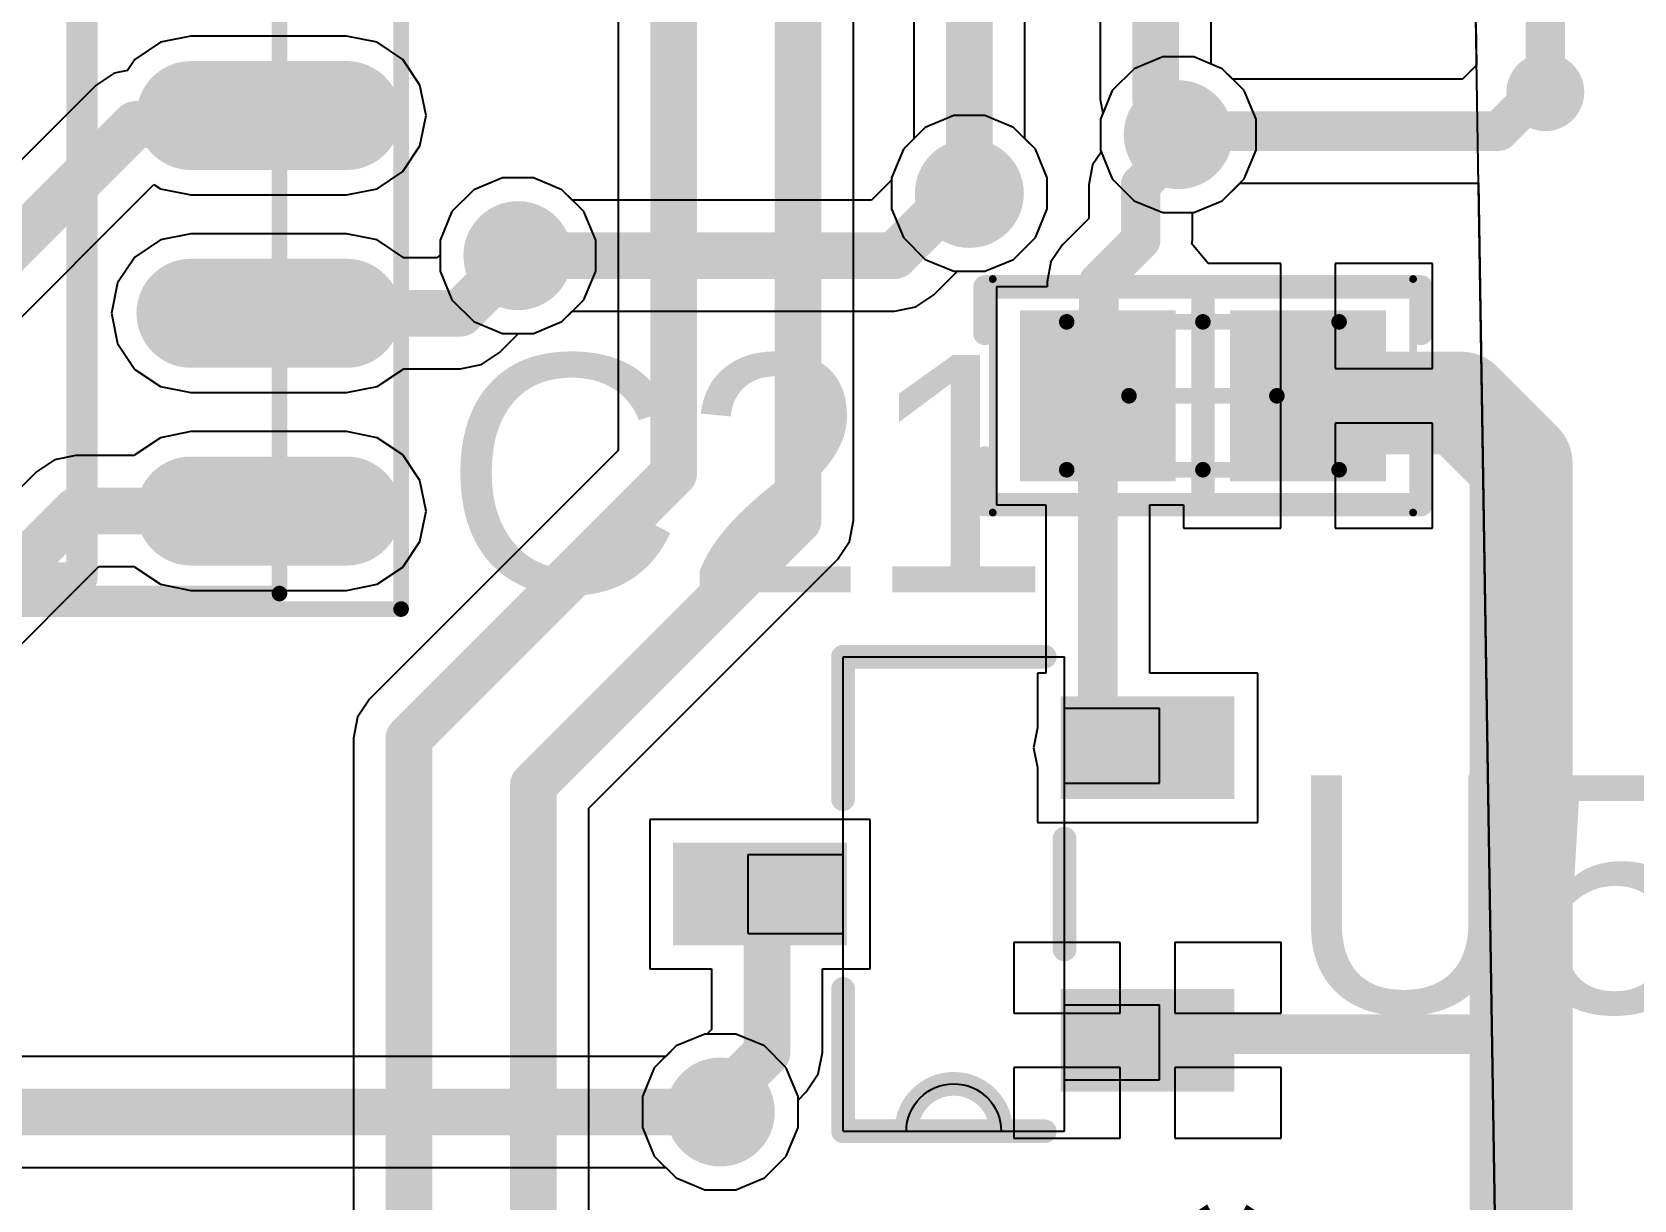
# Model space of a CAD drawing. Header units: millimetres. Extents: x 0.02 to 2.82, y 0.02 to 1.79.
# Drawn here: x 1.2886 to 1.6937, y 0.649 to 0.9443 of the extents above; entities that cross this region are included whole.
import ezdxf

# ---------------------------------------------------------------- set-up
doc = ezdxf.new("R2010")
doc.units = ezdxf.units.MM
doc.header["$MEASUREMENT"] = 0
for name, color, linetype in [('BottomLayer', 5, 'Continuous'), ('BottomSolder', 6, 'Continuous'), ('Mechanical1', 6, 'Continuous'), ('Mechanical13', 56, 'Continuous'), ('Mechanical15', 56, 'Continuous'), ('TopLayer', 1, 'Continuous'), ('TopOverlay', 2, 'Continuous'), ('TopPaste', 8, 'Continuous'), ('TopSolder', 216, 'Continuous'), ('ViaHoleLayer', 16, 'Continuous')]:
    doc.layers.add(name, color=color, linetype=linetype)
doc.styles.add('Arial', font='arial.ttf', dxfattribs={"height": 0.2})

# ---------------------------------------------------------------- blocks, each defined once
blk = doc.blocks.new('SOT95P240X111_3N_5')
at = {"layer": 'TopLayer'}
for points in [[(-0.069, 0.048), (-0.029, 0.048), (-0.029, 0.026), (-0.069, 0.026)], [(0.029, 0.011), (0.069, 0.011), (0.069, -0.011), (0.029, -0.011)], [(-0.069, -0.026), (-0.029, -0.026), (-0.029, -0.048), (-0.069, -0.048)]]:
    blk.add_hatch(color=1, dxfattribs=at).paths.add_polyline_path(points)
at = {"layer": 'TopPaste'}
for points in [[(-0.069, 0.048), (-0.029, 0.048), (-0.029, 0.026), (-0.069, 0.026)], [(0.029, 0.011), (0.069, 0.011), (0.069, -0.011), (0.029, -0.011)], [(-0.069, -0.026), (-0.029, -0.026), (-0.029, -0.048), (-0.069, -0.048)]]:
    blk.add_hatch(color=8, dxfattribs=at).paths.add_polyline_path(points)
at = {"layer": 'TopSolder'}
for points in [[(-0.07097, 0.04997), (-0.02703, 0.04997), (-0.02703, 0.02403), (-0.07097, 0.02403)], [(0.02703, 0.01297), (0.07097, 0.01297), (0.07097, -0.01297), (0.02703, -0.01297)], [(-0.07097, -0.02403), (-0.02703, -0.02403), (-0.02703, -0.04997), (-0.07097, -0.04997)]]:
    blk.add_hatch(color=216, dxfattribs=at).paths.add_polyline_path(points)
at = {"layer": 'Mechanical13'}
for points in [[(-0.012, 0.06), (-0.028, 0.06)], [(-0.028, 0.06), (-0.028, 0.047)], [(0.012, 0.06), (-0.012, 0.06)], [(0.028, 0.06), (0.012, 0.06)], [(0.028, 0.06), (0.028, 0.01)], [(-0.028, 0.047), (-0.052, 0.047)], [(-0.052, 0.047), (-0.052, 0.028)], [(-0.028, 0.047), (-0.028, 0.028)], [(-0.028, 0.028), (-0.052, 0.028)], [(-0.028, 0.028), (-0.028, -0.028)], [(0.028, 0.01), (0.028, -0.01)], [(0.052, 0.01), (0.028, 0.01)], [(0.052, 0.01), (0.052, -0.01)], [(0.028, -0.01), (0.028, -0.06)], [(0.052, -0.01), (0.028, -0.01)], [(-0.028, -0.028), (-0.052, -0.028)], [(-0.052, -0.028), (-0.052, -0.047)], [(-0.028, -0.028), (-0.028, -0.047)], [(-0.028, -0.047), (-0.052, -0.047)], [(-0.028, -0.047), (-0.028, -0.06)], [(0.028, -0.06), (-0.028, -0.06)]]:
    blk.add_lwpolyline(points, dxfattribs=at)
for points in [[(-0.028, 0.06, 1), (-0.028, 0.06, 1)], [(-0.028, 0.06, 1), (-0.028, 0.06, 1)], [(-0.012, 0.06, 1), (-0.012, 0.06, 1)], [(-0.012, 0.06, 1), (-0.012, 0.06, 1)], [(-0.012, 0.06, 1), (-0.012, 0.06, 1)], [(0.012, 0.06, 1), (0.012, 0.06, 1)], [(0.012, 0.06, 1), (0.012, 0.06, 1)], [(0.012, 0.06, 1), (0.012, 0.06, 1)], [(0.028, 0.06, 1), (0.028, 0.06, 1)], [(0.028, 0.06, 1), (0.028, 0.06, 1)], [(-0.052, 0.047, 1), (-0.052, 0.047, 1)], [(-0.052, 0.047, 1), (-0.052, 0.047, 1)], [(-0.028, 0.047, 1), (-0.028, 0.047, 1)], [(-0.028, 0.047, 1), (-0.028, 0.047, 1)], [(-0.028, 0.047, 1), (-0.028, 0.047, 1)], [(-0.052, 0.028, 1), (-0.052, 0.028, 1)], [(-0.052, 0.028, 1), (-0.052, 0.028, 1)], [(-0.028, 0.028, 1), (-0.028, 0.028, 1)], [(-0.028, 0.028, 1), (-0.028, 0.028, 1)], [(-0.028, 0.028, 1), (-0.028, 0.028, 1)], [(0.028, 0.01, 1), (0.028, 0.01, 1)], [(0.028, 0.01, 1), (0.028, 0.01, 1)], [(0.028, 0.01, 1), (0.028, 0.01, 1)], [(0.052, 0.01, 1), (0.052, 0.01, 1)], [(0.052, 0.01, 1), (0.052, 0.01, 1)], [(0.028, -0.01, 1), (0.028, -0.01, 1)], [(0.028, -0.01, 1), (0.028, -0.01, 1)], [(0.028, -0.01, 1), (0.028, -0.01, 1)], [(0.052, -0.01, 1), (0.052, -0.01, 1)], [(0.052, -0.01, 1), (0.052, -0.01, 1)], [(-0.052, -0.028, 1), (-0.052, -0.028, 1)], [(-0.052, -0.028, 1), (-0.052, -0.028, 1)], [(-0.028, -0.028, 1), (-0.028, -0.028, 1)], [(-0.028, -0.028, 1), (-0.028, -0.028, 1)], [(-0.028, -0.028, 1), (-0.028, -0.028, 1)], [(-0.052, -0.047, 1), (-0.052, -0.047, 1)], [(-0.052, -0.047, 1), (-0.052, -0.047, 1)], [(-0.028, -0.047, 1), (-0.028, -0.047, 1)], [(-0.028, -0.047, 1), (-0.028, -0.047, 1)], [(-0.028, -0.047, 1), (-0.028, -0.047, 1)], [(-0.028, -0.06, 1), (-0.028, -0.06, 1)], [(-0.028, -0.06, 1), (-0.028, -0.06, 1)], [(0.028, -0.06, 1), (0.028, -0.06, 1)], [(0.028, -0.06, 1), (0.028, -0.06, 1)]]:
    blk.add_lwpolyline(points, format="xyb", close=True, dxfattribs=at)
blk.add_lwpolyline([(0.012, 0.06, -1), (-0.012, 0.06)], format="xyb", dxfattribs=at)
at = {"layer": 'TopOverlay', "const_width": 0.006}
for points in [[(-0.012, 0.06), (-0.023, 0.06)], [(0.012, 0.06), (-0.012, 0.06)], [(0.028, 0.06), (0.012, 0.06)], [(0.028, 0.06), (0.028, 0.024)], [(-0.028, 0.014), (-0.028, -0.014)], [(0.028, -0.024), (0.028, -0.06)], [(0.028, -0.06), (-0.023, -0.06)]]:
    blk.add_lwpolyline(points, dxfattribs=at)
at = {"layer": 'TopOverlay', "const_width": 0.003}
for points in [[(-0.0245, 0.06, 1), (-0.0215, 0.06, 1)], [(-0.0135, 0.06, 1), (-0.0105, 0.06, 1)], [(-0.0135, 0.06, 1), (-0.0105, 0.06, 1)], [(-0.0135, 0.06, 1), (-0.0105, 0.06, 1)], [(0.0105, 0.06, 1), (0.0135, 0.06, 1)], [(0.0105, 0.06, 1), (0.0135, 0.06, 1)], [(0.0105, 0.06, 1), (0.0135, 0.06, 1)], [(0.0265, 0.06, 1), (0.0295, 0.06, 1)], [(0.0265, 0.06, 1), (0.0295, 0.06, 1)], [(0.0265, 0.024, 1), (0.0295, 0.024, 1)], [(-0.0295, 0.014, 1), (-0.0265, 0.014, 1)], [(-0.0295, -0.014, 1), (-0.0265, -0.014, 1)], [(0.0265, -0.024, 1), (0.0295, -0.024, 1)], [(-0.0245, -0.06, 1), (-0.0215, -0.06, 1)], [(0.0265, -0.06, 1), (0.0295, -0.06, 1)], [(0.0265, -0.06, 1), (0.0295, -0.06, 1)]]:
    blk.add_lwpolyline(points, format="xyb", close=True, dxfattribs=at)
at = {"layer": 'TopOverlay', "const_width": 0.006}
blk.add_lwpolyline([(0.012, 0.06, -1), (-0.012, 0.06)], format="xyb", dxfattribs=at)
at = {"layer": 'Mechanical13'}
blk.add_text('*', height=0.05, dxfattribs=at).set_placement((-0.082, 0.054))
at = {"layer": 'TopOverlay'}
blk.add_text('*', height=0.05, dxfattribs=at).set_placement((-0.082, 0.054))
blk = doc.blocks.new('14_SOIC_8')
at = {"layer": 'TopLayer'}
h = blk.add_hatch(color=1, dxfattribs=at)
edge = h.paths.add_edge_path()
edge.add_arc((0.2126, -0.2), 0.01181, 90, 270)
edge.add_line((0.2126, -0.21181), (0.25197, -0.21181))
edge.add_arc((0.25197, -0.2), 0.01181, 270, 450)
edge.add_line((0.25197, -0.18819), (0.2126, -0.18819))
h = blk.add_hatch(color=1, dxfattribs=at)
edge = h.paths.add_edge_path()
edge.add_arc((0.2126, -0.25), 0.01181, 90, 270)
edge.add_line((0.2126, -0.26181), (0.25197, -0.26181))
edge.add_arc((0.25197, -0.25), 0.01181, 270, 450)
edge.add_line((0.25197, -0.23819), (0.2126, -0.23819))
h = blk.add_hatch(color=1, dxfattribs=at)
edge = h.paths.add_edge_path()
edge.add_arc((0.2126, -0.3), 0.01181, 90, 270)
edge.add_line((0.2126, -0.31181), (0.25197, -0.31181))
edge.add_arc((0.25197, -0.3), 0.01181, 270, 450)
edge.add_line((0.25197, -0.28819), (0.2126, -0.28819))
at = {"layer": 'TopPaste'}
h = blk.add_hatch(color=8, dxfattribs=at)
edge = h.paths.add_edge_path()
edge.add_arc((0.2126, -0.2), 0.01181, 90, 270)
edge.add_line((0.2126, -0.21181), (0.25197, -0.21181))
edge.add_arc((0.25197, -0.2), 0.01181, 270, 450)
edge.add_line((0.25197, -0.18819), (0.2126, -0.18819))
h = blk.add_hatch(color=8, dxfattribs=at)
edge = h.paths.add_edge_path()
edge.add_arc((0.2126, -0.25), 0.01181, 90, 270)
edge.add_line((0.2126, -0.26181), (0.25197, -0.26181))
edge.add_arc((0.25197, -0.25), 0.01181, 270, 450)
edge.add_line((0.25197, -0.23819), (0.2126, -0.23819))
h = blk.add_hatch(color=8, dxfattribs=at)
edge = h.paths.add_edge_path()
edge.add_arc((0.2126, -0.3), 0.01181, 90, 270)
edge.add_line((0.2126, -0.31181), (0.25197, -0.31181))
edge.add_arc((0.25197, -0.3), 0.01181, 270, 450)
edge.add_line((0.25197, -0.28819), (0.2126, -0.28819))
at = {"layer": 'TopSolder'}
h = blk.add_hatch(color=216, dxfattribs=at)
edge = h.paths.add_edge_path()
edge.add_arc((0.2126, -0.2), 0.01378, 90, 270)
edge.add_line((0.2126, -0.21378), (0.25197, -0.21378))
edge.add_arc((0.25197, -0.2), 0.01378, 270, 450)
edge.add_line((0.25197, -0.18622), (0.2126, -0.18622))
h = blk.add_hatch(color=216, dxfattribs=at)
edge = h.paths.add_edge_path()
edge.add_arc((0.2126, -0.25), 0.01378, 90, 270)
edge.add_line((0.2126, -0.26378), (0.25197, -0.26378))
edge.add_arc((0.25197, -0.25), 0.01378, 270, 450)
edge.add_line((0.25197, -0.23622), (0.2126, -0.23622))
h = blk.add_hatch(color=216, dxfattribs=at)
edge = h.paths.add_edge_path()
edge.add_arc((0.2126, -0.3), 0.01378, 90, 270)
edge.add_line((0.2126, -0.31378), (0.25197, -0.31378))
edge.add_arc((0.25197, -0.3), 0.01378, 270, 450)
edge.add_line((0.25197, -0.28622), (0.2126, -0.28622))
at = {"layer": 'Mechanical1', "const_width": 0.00394}
for points in [[(0.23498, -0.32087), (0.23498, 0.02166)], [(-0.00662, -0.32087), (0.23498, -0.32087)]]:
    blk.add_lwpolyline(points, dxfattribs=at)
at = {"layer": 'Mechanical1', "const_width": 0.00197}
blk.add_lwpolyline([(0.234, -0.32087, 1), (0.23597, -0.32087, 1)], format="xyb", close=True, dxfattribs=at)
blk.add_lwpolyline([(0.234, -0.32087, 1), (0.23597, -0.32087, 1)], format="xyb", close=True, dxfattribs=at)
at = {"layer": 'Mechanical15', "const_width": 0.00394}
for points in [[(0.26575, -0.3248), (0.26575, 0.01969)], [(-0.02953, -0.3248), (0.26575, -0.3248)]]:
    blk.add_lwpolyline(points, dxfattribs=at)
at = {"layer": 'Mechanical15', "const_width": 0.00197}
blk.add_lwpolyline([(0.26476, -0.3248, 1), (0.26673, -0.3248, 1)], format="xyb", close=True, dxfattribs=at)
blk.add_lwpolyline([(0.26476, -0.3248, 1), (0.26673, -0.3248, 1)], format="xyb", close=True, dxfattribs=at)
at = {"layer": 'TopOverlay', "const_width": 0.00787}
for points in [[(0.18504, -0.31693), (0.18504, 0.01772)], [(0.04724, -0.31693), (0.18504, -0.31693)]]:
    blk.add_lwpolyline(points, dxfattribs=at)
at = {"layer": 'TopOverlay', "const_width": 0.00394}
blk.add_lwpolyline([(0.18307, -0.31693, 1), (0.18701, -0.31693, 1)], format="xyb", close=True, dxfattribs=at)
blk.add_lwpolyline([(0.18307, -0.31693, 1), (0.18701, -0.31693, 1)], format="xyb", close=True, dxfattribs=at)
blk = doc.blocks.new('STM________________LQFP32_5V_0_9')
at = {"layer": 'TopOverlay'}
for points, const_width in [([(-0.10533, -0.22244, 1), (-0.11518, -0.22244, 1)], 0.00984), ([(-0.11764, -0.22244, 1), (-0.11272, -0.22244, 1)], 0.00492), ([(-0.10779, -0.22244, 1), (-0.10287, -0.22244, 1)], 0.00492)]:
    blk.add_lwpolyline(points, format="xyb", close=True, dxfattribs=dict(at, const_width=const_width))
blk = doc.blocks.new('CAP_0603_1608_40')
at = {"layer": 'TopLayer'}
for points in [[(-0.04429, -0.01969), (-0.04429, 0.01969), (-0.00886, 0.01969), (-0.00886, -0.01969)], [(0.00886, -0.01969), (0.00886, 0.01969), (0.04429, 0.01969), (0.04429, -0.01969)]]:
    blk.add_hatch(color=1, dxfattribs=at).paths.add_polyline_path(points)
at = {"layer": 'TopPaste'}
for points in [[(-0.04429, -0.01969), (-0.04429, 0.01969), (-0.00886, 0.01969), (-0.00886, -0.01969)], [(0.00886, -0.01969), (0.00886, 0.01969), (0.04429, 0.01969), (0.04429, -0.01969)]]:
    blk.add_hatch(color=8, dxfattribs=at).paths.add_polyline_path(points)
at = {"layer": 'TopSolder'}
for points in [[(-0.04626, -0.02165), (-0.04626, 0.02165), (-0.00689, 0.02165), (-0.00689, -0.02165)], [(0.00689, -0.02165), (0.00689, 0.02165), (0.04626, 0.02165), (0.04626, -0.02165)]]:
    blk.add_hatch(color=216, dxfattribs=at).paths.add_polyline_path(points)
at = {"layer": 'Mechanical13', "const_width": 0.00394}
for points in [[(0.03445, 0.0187), (-0.03445, 0.0187)], [(-0.03445, 0.0187), (-0.03445, -0.0187)], [(0.03445, 0.0187), (0.03445, -0.0187)], [(0.03445, -0.0187), (-0.03445, -0.0187)]]:
    blk.add_lwpolyline(points, dxfattribs=at)
at = {"layer": 'Mechanical13', "const_width": 0.00197}
for points in [[(-0.03543, 0.0187, 1), (-0.03346, 0.0187, 1)], [(-0.03543, 0.0187, 1), (-0.03346, 0.0187, 1)], [(0.03346, 0.0187, 1), (0.03543, 0.0187, 1)], [(0.03346, 0.0187, 1), (0.03543, 0.0187, 1)], [(-0.03543, -0.0187, 1), (-0.03346, -0.0187, 1)], [(-0.03543, -0.0187, 1), (-0.03346, -0.0187, 1)], [(0.03346, -0.0187, 1), (0.03543, -0.0187, 1)], [(0.03346, -0.0187, 1), (0.03543, -0.0187, 1)]]:
    blk.add_lwpolyline(points, format="xyb", close=True, dxfattribs=at)
at = {"layer": 'Mechanical15'}
for points, const_width in [([(0.05315, 0.02953), (-0.05315, 0.02953)], 0.00197), ([(-0.05315, 0.02953), (-0.05315, -0.02953)], 0.00197), ([(0.05315, 0.02953), (0.05315, -0.02953)], 0.00197), ([(0, 0.0187), (0, -0.0187)], 0.00394), ([(0.0187, 0), (-0.0187, 0)], 0.00394), ([(0.05315, -0.02953), (-0.05315, -0.02953)], 0.00197)]:
    blk.add_lwpolyline(points, dxfattribs=dict(at, const_width=const_width))
for points, const_width in [([(-0.05364, 0.02953, 1), (-0.05266, 0.02953, 1)], 0.000984), ([(-0.05364, 0.02953, 1), (-0.05266, 0.02953, 1)], 0.000984), ([(0.05266, 0.02953, 1), (0.05364, 0.02953, 1)], 0.000984), ([(0.05266, 0.02953, 1), (0.05364, 0.02953, 1)], 0.000984), ([(-0.00098, 0.0187, 1), (0.00098, 0.0187, 1)], 0.00197), ([(-0.01969, 0, 1), (-0.01772, 0, 1)], 0.00197), ([(0.01772, 0, 1), (0.01969, 0, 1)], 0.00197), ([(-0.00098, -0.0187, 1), (0.00098, -0.0187, 1)], 0.00197), ([(-0.05364, -0.02953, 1), (-0.05266, -0.02953, 1)], 0.000984), ([(-0.05364, -0.02953, 1), (-0.05266, -0.02953, 1)], 0.000984), ([(0.05266, -0.02953, 1), (0.05364, -0.02953, 1)], 0.000984), ([(0.05266, -0.02953, 1), (0.05364, -0.02953, 1)], 0.000984)]:
    blk.add_lwpolyline(points, format="xyb", close=True, dxfattribs=dict(at, const_width=const_width))
at = {"layer": 'TopOverlay', "const_width": 0.00591}
for points in [[(-0.05512, 0.02756), (-0.05512, 0.01575)], [(0.05512, 0.02756), (-0.05512, 0.02756)], [(0, 0.02756), (0, -0.02756)], [(0.05512, 0.02756), (0.05512, 0.01575)], [(-0.05512, -0.01575), (-0.05512, -0.02756)], [(0.05512, -0.01575), (0.05512, -0.02756)], [(0.05512, -0.02756), (-0.05512, -0.02756)]]:
    blk.add_lwpolyline(points, dxfattribs=at)
at = {"layer": 'TopOverlay', "const_width": 0.00295}
for points in [[(-0.05659, 0.02756, 1), (-0.05364, 0.02756, 1)], [(-0.05659, 0.02756, 1), (-0.05364, 0.02756, 1)], [(-0.00148, 0.02756, 1), (0.00148, 0.02756, 1)], [(0.05364, 0.02756, 1), (0.05659, 0.02756, 1)], [(0.05364, 0.02756, 1), (0.05659, 0.02756, 1)], [(-0.05659, 0.01575, 1), (-0.05364, 0.01575, 1)], [(0.05364, 0.01575, 1), (0.05659, 0.01575, 1)], [(-0.05659, -0.01575, 1), (-0.05364, -0.01575, 1)], [(0.05364, -0.01575, 1), (0.05659, -0.01575, 1)], [(-0.05659, -0.02756, 1), (-0.05364, -0.02756, 1)], [(-0.05659, -0.02756, 1), (-0.05364, -0.02756, 1)], [(-0.00148, -0.02756, 1), (0.00148, -0.02756, 1)], [(0.05364, -0.02756, 1), (0.05659, -0.02756, 1)], [(0.05364, -0.02756, 1), (0.05659, -0.02756, 1)]]:
    blk.add_lwpolyline(points, format="xyb", close=True, dxfattribs=at)
blk = doc.blocks.new('CAP_POL_1206_3216_50')
at = {"layer": 'Mechanical13'}
blk.add_hatch(color=56, dxfattribs=at).paths.add_polyline_path([(-0.06752, -0.03346), (-0.03445, -0.03346), (-0.03445, 0.03346), (-0.06752, 0.03346)])
at = {"layer": 'TopLayer'}
for points in [[(-0.01614, -0.02421), (-0.08701, -0.02421), (-0.08701, 0.02421), (-0.01614, 0.02421)], [(0.08701, -0.02421), (0.01614, -0.02421), (0.01614, 0.02421), (0.08701, 0.02421)]]:
    blk.add_hatch(color=1, dxfattribs=at).paths.add_polyline_path(points)
at = {"layer": 'TopOverlay'}
for points in [[(-0.10696, 0.01076), (-0.10105, 0.01076), (-0.10105, 0.03438), (-0.10696, 0.03438)], [(-0.1063, -0.03543), (-0.10039, -0.03543), (-0.10039, -0.01181), (-0.1063, -0.01181)]]:
    blk.add_hatch(color=2, dxfattribs=at).paths.add_polyline_path(points)
at = {"layer": 'TopPaste'}
for points in [[(-0.01614, -0.02421), (-0.08701, -0.02421), (-0.08701, 0.02421), (-0.01614, 0.02421)], [(0.08701, -0.02421), (0.01614, -0.02421), (0.01614, 0.02421), (0.08701, 0.02421)]]:
    blk.add_hatch(color=8, dxfattribs=at).paths.add_polyline_path(points)
at = {"layer": 'TopSolder'}
for points in [[(-0.01417, -0.02618), (-0.08898, -0.02618), (-0.08898, 0.02618), (-0.01417, 0.02618)], [(0.08898, -0.02618), (0.01417, -0.02618), (0.01417, 0.02618), (0.08898, 0.02618)]]:
    blk.add_hatch(color=216, dxfattribs=at).paths.add_polyline_path(points)
at = {"layer": 'Mechanical13', "const_width": 0.00394}
for points in [[(-0.06693, 0.03346), (0.06752, 0.03346)], [(-0.06693, -0.03346), (-0.06693, 0.03346)], [(0.06752, -0.03346), (0.06752, 0.03346)], [(-0.06693, -0.03346), (0.06752, -0.03346)]]:
    blk.add_lwpolyline(points, dxfattribs=at)
at = {"layer": 'Mechanical13', "const_width": 0.00197}
for points in [[(-0.06791, 0.03346, 1), (-0.06594, 0.03346, 1)], [(-0.06791, 0.03346, 1), (-0.06594, 0.03346, 1)], [(0.06653, 0.03346, 1), (0.0685, 0.03346, 1)], [(0.06653, 0.03346, 1), (0.0685, 0.03346, 1)], [(-0.06791, -0.03346, 1), (-0.06594, -0.03346, 1)], [(-0.06791, -0.03346, 1), (-0.06594, -0.03346, 1)], [(0.06653, -0.03346, 1), (0.0685, -0.03346, 1)], [(0.06653, -0.03346, 1), (0.0685, -0.03346, 1)]]:
    blk.add_lwpolyline(points, format="xyb", close=True, dxfattribs=at)
at = {"layer": 'Mechanical15'}
for points, const_width in [([(-0.09685, -0.04331), (-0.09685, 0.04331)], 0.00197), ([(-0.09685, 0.04331), (0.09685, 0.04331)], 0.00197), ([(0.09685, -0.04331), (0.09685, 0.04331)], 0.00197), ([(0, -0.01969), (0, 0.01969)], 0.00394), ([(-0.01969, 0), (0.01969, 0)], 0.00394), ([(-0.09685, -0.04331), (0.09685, -0.04331)], 0.00197)]:
    blk.add_lwpolyline(points, dxfattribs=dict(at, const_width=const_width))
for points, const_width in [([(-0.09734, 0.04331, 1), (-0.09636, 0.04331, 1)], 0.000984), ([(-0.09734, 0.04331, 1), (-0.09636, 0.04331, 1)], 0.000984), ([(0.09636, 0.04331, 1), (0.09734, 0.04331, 1)], 0.000984), ([(0.09636, 0.04331, 1), (0.09734, 0.04331, 1)], 0.000984), ([(-0.00098, 0.01969, 1), (0.00098, 0.01969, 1)], 0.00197), ([(-0.02067, 0, 1), (-0.0187, 0, 1)], 0.00197), ([(0.0187, 0, 1), (0.02067, 0, 1)], 0.00197), ([(-0.00098, -0.01969, 1), (0.00098, -0.01969, 1)], 0.00197), ([(-0.09734, -0.04331, 1), (-0.09636, -0.04331, 1)], 0.000984), ([(-0.09734, -0.04331, 1), (-0.09636, -0.04331, 1)], 0.000984), ([(0.09636, -0.04331, 1), (0.09734, -0.04331, 1)], 0.000984), ([(0.09636, -0.04331, 1), (0.09734, -0.04331, 1)], 0.000984)]:
    blk.add_lwpolyline(points, format="xyb", close=True, dxfattribs=dict(at, const_width=const_width))
at = {"layer": 'TopOverlay'}
for points, const_width in [([(-0.11713, 0.04724, 1), (-0.12697, 0.04724, 1)], 0.00984), ([(-0.12943, 0.04724, 1), (-0.12451, 0.04724, 1)], 0.00492), ([(-0.11959, 0.04724, 1), (-0.11467, 0.04724, 1)], 0.00492), ([(-0.10892, 0.03438, 1), (-0.10499, 0.03438, 1)], 0.00394), ([(-0.10892, 0.03438, 1), (-0.10499, 0.03438, 1)], 0.00394), ([(-0.10105, 0.03438, 1), (-0.09711, 0.03438, 1)], 0.00394), ([(0.0958, 0.03438, 1), (0.09974, 0.03438, 1)], 0.00394), ([(0.0958, 0.03438, 1), (0.09974, 0.03438, 1)], 0.00394), ([(0.0958, 0.02257, 1), (0.09974, 0.02257, 1)], 0.00394), ([(-0.10892, 0.01076, 1), (-0.10499, 0.01076, 1)], 0.00394), ([(-0.10892, 0.01076, 1), (-0.10499, 0.01076, 1)], 0.00394), ([(-0.10105, 0.01076, 1), (-0.09711, 0.01076, 1)], 0.00394), ([(-0.10105, 0.01076, 1), (-0.09711, 0.01076, 1)], 0.00394), ([(-0.10827, -0.01181, 1), (-0.10433, -0.01181, 1)], 0.00394), ([(-0.10827, -0.01181, 1), (-0.10433, -0.01181, 1)], 0.00394), ([(-0.10039, -0.01181, 1), (-0.09646, -0.01181, 1)], 0.00394), ([(-0.10039, -0.01181, 1), (-0.09646, -0.01181, 1)], 0.00394), ([(0.09646, -0.02362, 1), (0.10039, -0.02362, 1)], 0.00394), ([(-0.10827, -0.03543, 1), (-0.10433, -0.03543, 1)], 0.00394), ([(-0.10827, -0.03543, 1), (-0.10433, -0.03543, 1)], 0.00394), ([(-0.10039, -0.03543, 1), (-0.09646, -0.03543, 1)], 0.00394), ([(0.09646, -0.03543, 1), (0.10039, -0.03543, 1)], 0.00394), ([(0.09646, -0.03543, 1), (0.10039, -0.03543, 1)], 0.00394)]:
    blk.add_lwpolyline(points, format="xyb", close=True, dxfattribs=dict(at, const_width=const_width))
at = {"layer": 'TopOverlay', "const_width": 0.00787}
for points in [[(-0.10696, 0.03438), (0.09777, 0.03438)], [(-0.10696, 0.01076), (-0.10696, 0.03438)], [(-0.09908, 0.01076), (-0.09908, 0.03438)], [(0.09777, 0.02257), (0.09777, 0.03438)], [(-0.10696, 0.01076), (-0.09908, 0.01076)], [(-0.1063, -0.03543), (-0.1063, -0.01181)], [(-0.1063, -0.01181), (-0.09843, -0.01181)], [(-0.09843, -0.03543), (-0.09843, -0.01181)], [(0.09843, -0.03543), (0.09843, -0.02362)], [(-0.1063, -0.03543), (0.09843, -0.03543)]]:
    blk.add_lwpolyline(points, dxfattribs=at)

msp = doc.modelspace()

# ---------------------------------------------------------------- hatches: boundary and pattern name
at = {"layer": 'BottomLayer'}
h = msp.add_hatch(color=5, dxfattribs=at)
edge = h.paths.add_edge_path()
edge.add_arc((1.57841, 0.91839), 0.01181, 0, 360)
h = msp.add_hatch(color=5, dxfattribs=at)
edge = h.paths.add_edge_path()
edge.add_arc((1.52559, 0.90354), 0.01181, 0, 360)
h = msp.add_hatch(color=5, dxfattribs=at)
edge = h.paths.add_edge_path()
edge.add_arc((1.41142, 0.8878), 0.01181, 0, 360)
h = msp.add_hatch(color=5, dxfattribs=at)
edge = h.paths.add_edge_path()
edge.add_arc((1.4626, 0.67126), 0.01181, 0, 360)
at = {"layer": 'BottomSolder'}
h = msp.add_hatch(color=6, dxfattribs=at)
edge = h.paths.add_edge_path()
edge.add_arc((1.57841, 0.91839), 0.01378, 0, 360)
h = msp.add_hatch(color=6, dxfattribs=at)
edge = h.paths.add_edge_path()
edge.add_arc((1.52559, 0.90354), 0.01378, 0, 360)
h = msp.add_hatch(color=6, dxfattribs=at)
edge = h.paths.add_edge_path()
edge.add_arc((1.41142, 0.8878), 0.01378, 0, 360)
h = msp.add_hatch(color=6, dxfattribs=at)
edge = h.paths.add_edge_path()
edge.add_arc((1.4626, 0.67126), 0.01378, 0, 360)
at = {"layer": 'TopLayer'}
h = msp.add_hatch(color=1, dxfattribs=at)
edge = h.paths.add_edge_path()
edge.add_arc((1.57841, 0.91839), 0.01181, 0, 360)
h = msp.add_hatch(color=1, dxfattribs=at)
edge = h.paths.add_edge_path()
edge.add_arc((1.52559, 0.90354), 0.01181, 0, 360)
h = msp.add_hatch(color=1, dxfattribs=at)
edge = h.paths.add_edge_path()
edge.add_arc((1.41142, 0.8878), 0.01181, 0, 360)
h = msp.add_hatch(color=1, dxfattribs=at)
edge = h.paths.add_edge_path()
edge.add_arc((1.4626, 0.67126), 0.01181, 0, 360)
at = {"layer": 'TopSolder'}
h = msp.add_hatch(color=216, dxfattribs=at)
edge = h.paths.add_edge_path()
edge.add_arc((1.57841, 0.91839), 0.01378, 0, 360)
h = msp.add_hatch(color=216, dxfattribs=at)
edge = h.paths.add_edge_path()
edge.add_arc((1.52559, 0.90354), 0.01378, 0, 360)
h = msp.add_hatch(color=216, dxfattribs=at)
edge = h.paths.add_edge_path()
edge.add_arc((1.41142, 0.8878), 0.01378, 0, 360)
h = msp.add_hatch(color=216, dxfattribs=at)
edge = h.paths.add_edge_path()
edge.add_arc((1.4626, 0.67126), 0.01378, 0, 360)
at = {"layer": 'ViaHoleLayer'}
h = msp.add_hatch(color=16, dxfattribs=at)
edge = h.paths.add_edge_path()
edge.add_arc((1.57841, 0.91839), 0.00591, 0, 360)
h = msp.add_hatch(color=16, dxfattribs=at)
edge = h.paths.add_edge_path()
edge.add_arc((1.52559, 0.90354), 0.00591, 0, 360)
h = msp.add_hatch(color=16, dxfattribs=at)
edge = h.paths.add_edge_path()
edge.add_arc((1.41142, 0.8878), 0.00591, 0, 360)
h = msp.add_hatch(color=16, dxfattribs=at)
edge = h.paths.add_edge_path()
edge.add_arc((1.4626, 0.67126), 0.00591, 0, 360)

# ---------------------------------------------------------------- linework, layer by layer
at = {"layer": 'BottomLayer'}
for p, q in [((1.58678, 0.93623), (1.58678, 0.95483)), ((1.55868, 0.94901), (1.55868, 0.92726)), ((1.58956, 0.93508), (1.58678, 0.93623)), ((1.5951, 0.92954), (1.58956, 0.93508)), ((1.5981, 0.9223), (1.5951, 0.92954)), ((1.55868, 0.92726), (1.55936, 0.92384)), ((1.55936, 0.92384), (1.55873, 0.9223)), ((1.51444, 0.92023), (1.5089, 0.91469)), ((1.52167, 0.92323), (1.51444, 0.92023)), ((1.52951, 0.92323), (1.52167, 0.92323)), ((1.53674, 0.92023), (1.52951, 0.92323)), ((1.54228, 0.91469), (1.53674, 0.92023)), ((1.55873, 0.9223), (1.55873, 0.91447)), ((1.5981, 0.91447), (1.5981, 0.9223)), ((1.5089, 0.91469), (1.50591, 0.90746)), ((1.54528, 0.90746), (1.54228, 0.91469)), ((1.55873, 0.91447), (1.56172, 0.90724)), ((1.5951, 0.90724), (1.5981, 0.91447)), ((1.4075, 0.90748), (1.40027, 0.90448)), ((1.41533, 0.90748), (1.4075, 0.90748)), ((1.42257, 0.90448), (1.41533, 0.90748)), ((1.50591, 0.90746), (1.50591, 0.90692)), ((1.54528, 0.89963), (1.54528, 0.90746)), ((1.40027, 0.90448), (1.39473, 0.89895)), ((1.42521, 0.90184), (1.42257, 0.90448)), ((1.50591, 0.90692), (1.50083, 0.90184)), ((1.56172, 0.90724), (1.56726, 0.9017)), ((1.58956, 0.9017), (1.5951, 0.90724)), ((1.50083, 0.90184), (1.42521, 0.90184)), ((1.54228, 0.89239), (1.54528, 0.89963)), ((1.56726, 0.9017), (1.5745, 0.8987)), ((1.58233, 0.8987), (1.58956, 0.9017)), ((1.39473, 0.89895), (1.39173, 0.89171)), ((1.5745, 0.8987), (1.58233, 0.8987)), ((1.39173, 0.89171), (1.39173, 0.88388)), ((1.53674, 0.88686), (1.54228, 0.89239)), ((1.39173, 0.88388), (1.39473, 0.87664)), ((1.51658, 0.87786), (1.52258, 0.88386)), ((1.52258, 0.88386), (1.52951, 0.88386)), ((1.52951, 0.88386), (1.53674, 0.88686)), ((1.39473, 0.87664), (1.40027, 0.87111)), ((1.51202, 0.87482), (1.51658, 0.87786)), ((1.40027, 0.87111), (1.4075, 0.86811)), ((1.41533, 0.86811), (1.42257, 0.87111)), ((1.42257, 0.87111), (1.42521, 0.87375)), ((1.42521, 0.87375), (1.50665, 0.87375)), ((1.50665, 0.87375), (1.51202, 0.87482)), ((1.4075, 0.86811), (1.41533, 0.86811)), ((1.45868, 0.69094), (1.45145, 0.68795)), ((1.46651, 0.69094), (1.45868, 0.69094)), ((1.47375, 0.68795), (1.46651, 0.69094)), ((1.44881, 0.68531), (1.08117, 0.68531)), ((1.45145, 0.68795), (1.44881, 0.68531)), ((1.47929, 0.68241), (1.47375, 0.68795)), ((1.48228, 0.67518), (1.47929, 0.68241)), ((1.48228, 0.66734), (1.48228, 0.67518)), ((1.47929, 0.66011), (1.48228, 0.66734)), ((1.08117, 0.65721), (1.44881, 0.65721)), ((1.44881, 0.65721), (1.45145, 0.65457)), ((1.47375, 0.65457), (1.47929, 0.66011)), ((1.45145, 0.65457), (1.45868, 0.65157)), ((1.46651, 0.65157), (1.47375, 0.65457)), ((1.45868, 0.65157), (1.46651, 0.65157))]:
    msp.add_line(p, q, dxfattribs=at)
at = {"layer": 'BottomLayer', "const_width": 0.01181}
for points in [[(1.57273, 0.92726), (1.57273, 0.95483)], [(1.57273, 0.92726), (1.57841, 0.92158)], [(1.57841, 0.91839), (1.57841, 0.92158)], [(1.50665, 0.8878), (1.52239, 0.90354)], [(1.52239, 0.90354), (1.52559, 0.90354)], [(1.41142, 0.8878), (1.50665, 0.8878)], [(1.05709, 0.67126), (1.4626, 0.67126)]]:
    msp.add_lwpolyline(points, dxfattribs=at)
at = {"layer": 'BottomLayer', "const_width": 0.00591}
for points in [[(1.56978, 0.92726, 1), (1.57568, 0.92726, 1)], [(1.56978, 0.92726, 1), (1.57568, 0.92726, 1)], [(1.57546, 0.92158, 1), (1.58136, 0.92158, 1)], [(1.57546, 0.92158, 1), (1.58136, 0.92158, 1)], [(1.57546, 0.91839, 1), (1.58136, 0.91839, 1)], [(1.51944, 0.90354, 1), (1.52535, 0.90354, 1)], [(1.51944, 0.90354, 1), (1.52535, 0.90354, 1)], [(1.52264, 0.90354, 1), (1.52854, 0.90354, 1)], [(1.40846, 0.8878, 1), (1.41437, 0.8878, 1)], [(1.50369, 0.8878, 1), (1.5096, 0.8878, 1)], [(1.50369, 0.8878, 1), (1.5096, 0.8878, 1)], [(1.45965, 0.67126, 1), (1.46555, 0.67126, 1)]]:
    msp.add_lwpolyline(points, format="xyb", close=True, dxfattribs=at)
at = {"layer": 'TopLayer'}
for p, q in [((1.43674, 0.99016), (1.43674, 0.8385)), ((1.51154, 0.98066), (1.51154, 0.91733)), ((1.53964, 0.91733), (1.53964, 0.97646)), ((1.49633, 0.82087), (1.49633, 0.97253)), ((1.66339, 0.33215), (1.65354, 0.95472)), ((1.65367, 0.94659), (1.65384, 0.93598)), ((1.32106, 0.94177), (1.31455, 0.93742)), ((1.32874, 0.9433), (1.32106, 0.94177)), ((1.36811, 0.9433), (1.32874, 0.9433)), ((1.37579, 0.94177), (1.36811, 0.9433)), ((1.3823, 0.93742), (1.37579, 0.94177)), ((1.31455, 0.93742), (1.31268, 0.93462)), ((1.38665, 0.93091), (1.3823, 0.93742)), ((1.5745, 0.93807), (1.56726, 0.93508)), ((1.58233, 0.93807), (1.5745, 0.93807)), ((1.58956, 0.93508), (1.58233, 0.93807)), ((1.65384, 0.93598), (1.65033, 0.93242)), ((1.30929, 0.93395), (1.30473, 0.9309)), ((1.31268, 0.93462), (1.30929, 0.93395)), ((1.56726, 0.93508), (1.56172, 0.92954)), ((1.59222, 0.93242), (1.58956, 0.93508)), ((1.65033, 0.93242), (1.59222, 0.93242)), ((1.30473, 0.9309), (1.15363, 0.7798)), ((1.38818, 0.92323), (1.38665, 0.93091)), ((1.56172, 0.92954), (1.55873, 0.9223)), ((1.38665, 0.91555), (1.38818, 0.92323)), ((1.55873, 0.9223), (1.55873, 0.91447)), ((1.3823, 0.90904), (1.38665, 0.91555)), ((1.51154, 0.91733), (1.5089, 0.91469)), ((1.54228, 0.91469), (1.53964, 0.91733)), ((1.5089, 0.91469), (1.50591, 0.90746)), ((1.54528, 0.90746), (1.54228, 0.91469)), ((1.55893, 0.91398), (1.55677, 0.91074)), ((1.55873, 0.91447), (1.55893, 0.91398)), ((1.37579, 0.90469), (1.3823, 0.90904)), ((1.4075, 0.90748), (1.40027, 0.90448)), ((1.41533, 0.90748), (1.4075, 0.90748)), ((1.42257, 0.90448), (1.41533, 0.90748)), ((1.50591, 0.90746), (1.50591, 0.89963)), ((1.54528, 0.89963), (1.54528, 0.90746)), ((1.55677, 0.91074), (1.55577, 0.90572)), ((1.16938, 0.75581), (1.31938, 0.90581)), ((1.31938, 0.90581), (1.32106, 0.90469)), ((1.32106, 0.90469), (1.32874, 0.90316)), ((1.36811, 0.90316), (1.37579, 0.90469)), ((1.40027, 0.90448), (1.39473, 0.89895)), ((1.42811, 0.89895), (1.42257, 0.90448)), ((1.55577, 0.90572), (1.55577, 0.89717)), ((1.58956, 0.9017), (1.59403, 0.90617)), ((1.59403, 0.90617), (1.65431, 0.90617)), ((1.65431, 0.90617), (1.66339, 0.33215)), ((1.32874, 0.90316), (1.36811, 0.90316)), ((1.50591, 0.89963), (1.5089, 0.89239)), ((1.54228, 0.89239), (1.54528, 0.89963)), ((1.58233, 0.8987), (1.58956, 0.9017)), ((1.39473, 0.89895), (1.39173, 0.89171)), ((1.4311, 0.89171), (1.42811, 0.89895)), ((1.55577, 0.89717), (1.54907, 0.89047)), ((1.58202, 0.89173), (1.58202, 0.8987)), ((1.58202, 0.8987), (1.58233, 0.8987)), ((1.32106, 0.89177), (1.31455, 0.88742)), ((1.32874, 0.8933), (1.32106, 0.89177)), ((1.36811, 0.8933), (1.32874, 0.8933)), ((1.37579, 0.89177), (1.36811, 0.8933)), ((1.3823, 0.88742), (1.37579, 0.89177)), ((1.39173, 0.89171), (1.39173, 0.88798)), ((1.4311, 0.88388), (1.4311, 0.89171)), ((1.5089, 0.89239), (1.51444, 0.88686)), ((1.53674, 0.88686), (1.54228, 0.89239)), ((1.58184, 0.89083), (1.58202, 0.89173)), ((1.31455, 0.88742), (1.3102, 0.88091)), ((1.3824, 0.88728), (1.3823, 0.88742)), ((1.39103, 0.88728), (1.3824, 0.88728)), ((1.39173, 0.88798), (1.39103, 0.88728)), ((1.54907, 0.89047), (1.54623, 0.88621)), ((1.58595, 0.88583), (1.58184, 0.89083)), ((1.42811, 0.87664), (1.4311, 0.88388)), ((1.51444, 0.88686), (1.52167, 0.88386)), ((1.52167, 0.88386), (1.52951, 0.88386)), ((1.52951, 0.88386), (1.53674, 0.88686)), ((1.54623, 0.88621), (1.54523, 0.88119)), ((1.60433, 0.88583), (1.58595, 0.88583)), ((1.60433, 0.85236), (1.60433, 0.88583)), ((1.64272, 0.88583), (1.61811, 0.88583)), ((1.61811, 0.88583), (1.61811, 0.85925)), ((1.64272, 0.85925), (1.64272, 0.88583)), ((1.3102, 0.88091), (1.30867, 0.87323)), ((1.54523, 0.87992), (1.53248, 0.87992)), ((1.53248, 0.87992), (1.53248, 0.8248)), ((1.54523, 0.88119), (1.54523, 0.87992)), ((1.42257, 0.87111), (1.42811, 0.87664)), ((1.30867, 0.87323), (1.3102, 0.86555)), ((1.41533, 0.86811), (1.42257, 0.87111)), ((1.40678, 0.86329), (1.4116, 0.86811)), ((1.4116, 0.86811), (1.41533, 0.86811)), ((1.3102, 0.86555), (1.31455, 0.85904)), ((1.40223, 0.86025), (1.40678, 0.86329)), ((1.31455, 0.85904), (1.32106, 0.85469)), ((1.37579, 0.85469), (1.3823, 0.85904)), ((1.3823, 0.85904), (1.3824, 0.85918)), ((1.3824, 0.85918), (1.39685, 0.85918)), ((1.39685, 0.85918), (1.40223, 0.86025)), ((1.61811, 0.85925), (1.64272, 0.85925)), ((1.32106, 0.85469), (1.32874, 0.85316)), ((1.32874, 0.85316), (1.36811, 0.85316)), ((1.36811, 0.85316), (1.37579, 0.85469)), ((1.60433, 0.8189), (1.60433, 0.85236)), ((1.32874, 0.8433), (1.32106, 0.84177)), ((1.36811, 0.8433), (1.32874, 0.8433)), ((1.37579, 0.84177), (1.36811, 0.8433)), ((1.64272, 0.84547), (1.61811, 0.84547)), ((1.61811, 0.84547), (1.61811, 0.8189)), ((1.64272, 0.8189), (1.64272, 0.84547)), ((1.32106, 0.84177), (1.31455, 0.83742)), ((1.3823, 0.83742), (1.37579, 0.84177)), ((1.29423, 0.83621), (1.28967, 0.83316)), ((1.29961, 0.83728), (1.29423, 0.83621)), ((1.31445, 0.83728), (1.29961, 0.83728)), ((1.31455, 0.83742), (1.31445, 0.83728)), ((1.43674, 0.8385), (1.37392, 0.77568)), ((1.38665, 0.83091), (1.3823, 0.83742)), ((1.28967, 0.83316), (1.193, 0.73649)), ((1.38818, 0.82323), (1.38665, 0.83091)), ((1.38665, 0.81555), (1.38818, 0.82323)), ((1.53248, 0.8248), (1.54494, 0.8248)), ((1.54494, 0.8248), (1.54494, 0.78225)), ((1.5712, 0.78225), (1.5712, 0.8248)), ((1.5712, 0.8248), (1.57972, 0.8248)), ((1.57972, 0.8248), (1.57972, 0.8189)), ((1.49526, 0.81549), (1.49633, 0.82087)), ((1.57972, 0.8189), (1.60433, 0.8189)), ((1.61811, 0.8189), (1.64272, 0.8189)), ((1.3823, 0.80904), (1.38665, 0.81555)), ((1.49222, 0.81093), (1.49526, 0.81549)), ((1.4294, 0.74812), (1.49222, 0.81093)), ((1.20875, 0.71251), (1.30543, 0.80918)), ((1.30543, 0.80918), (1.31445, 0.80918)), ((1.31445, 0.80918), (1.31455, 0.80904)), ((1.31455, 0.80904), (1.32106, 0.80469)), ((1.37579, 0.80469), (1.3823, 0.80904)), ((1.32106, 0.80469), (1.32874, 0.80316)), ((1.32874, 0.80316), (1.36811, 0.80316)), ((1.36811, 0.80316), (1.37579, 0.80469)), ((1.54494, 0.78225), (1.54278, 0.78225)), ((1.54278, 0.78225), (1.54278, 0.7684)), ((1.59853, 0.78225), (1.5712, 0.78225)), ((1.59853, 0.7445), (1.59853, 0.78225)), ((1.37392, 0.77568), (1.37088, 0.77112)), ((1.37088, 0.77112), (1.36981, 0.76575)), ((1.36981, 0.76575), (1.36981, 0.55028)), ((1.54278, 0.7684), (1.54178, 0.76338)), ((1.54278, 0.7684), (1.54278, 0.7684)), ((1.54178, 0.76338), (1.54278, 0.75835)), ((1.54278, 0.75835), (1.54278, 0.75835)), ((1.54278, 0.75835), (1.54278, 0.7445)), ((1.4294, 0.61812), (1.4294, 0.74812)), ((1.50053, 0.74525), (1.44478, 0.74525)), ((1.44478, 0.74525), (1.44478, 0.7075)), ((1.50053, 0.7075), (1.50053, 0.74525)), ((1.54278, 0.7445), (1.59853, 0.7445)), ((1.56376, 0.71416), (1.53687, 0.71416)), ((1.53687, 0.71416), (1.53687, 0.69627)), ((1.56376, 0.69627), (1.56376, 0.71416)), ((1.60443, 0.71416), (1.57754, 0.71416)), ((1.57754, 0.71416), (1.57754, 0.69627)), ((1.60443, 0.69627), (1.60443, 0.71416)), ((1.44478, 0.7075), (1.46036, 0.7075)), ((1.46036, 0.7075), (1.46036, 0.69209)), ((1.48846, 0.68627), (1.48846, 0.7075)), ((1.48846, 0.7075), (1.50053, 0.7075)), ((1.53687, 0.69627), (1.56376, 0.69627)), ((1.57754, 0.69627), (1.60443, 0.69627)), ((1.45868, 0.69094), (1.45145, 0.68795)), ((1.45922, 0.69094), (1.45868, 0.69094)), ((1.46036, 0.69209), (1.45922, 0.69094)), ((1.45145, 0.68795), (1.44591, 0.68241)), ((1.48739, 0.68089), (1.48846, 0.68627)), ((1.44591, 0.68241), (1.44291, 0.67518)), ((1.48434, 0.67633), (1.48739, 0.68089)), ((1.56376, 0.68249), (1.53687, 0.68249)), ((1.53687, 0.68249), (1.53687, 0.6646)), ((1.56376, 0.6646), (1.56376, 0.68249)), ((1.60443, 0.68249), (1.57754, 0.68249)), ((1.57754, 0.68249), (1.57754, 0.6646)), ((1.60443, 0.6646), (1.60443, 0.68249)), ((1.44291, 0.67518), (1.44291, 0.66734)), ((1.48228, 0.67427), (1.48434, 0.67633)), ((1.48228, 0.66734), (1.48228, 0.67427)), ((1.44291, 0.66734), (1.44591, 0.66011)), ((1.47929, 0.66011), (1.48228, 0.66734)), ((1.53687, 0.6646), (1.56376, 0.6646)), ((1.57754, 0.6646), (1.60443, 0.6646)), ((1.44591, 0.66011), (1.45145, 0.65457)), ((1.47375, 0.65457), (1.47929, 0.66011)), ((1.45145, 0.65457), (1.45868, 0.65157)), ((1.46651, 0.65157), (1.47375, 0.65457)), ((1.45868, 0.65157), (1.46651, 0.65157))]:
    msp.add_line(p, q, dxfattribs=at)
for points, const_width in [([(1.45079, 0.83268), (1.45079, 0.99016)], 0.01181), ([(1.67126, 0.9311), (1.67126, 0.98425)], 0.01), ([(1.52559, 0.90354), (1.52559, 0.98228)], 0.01181), ([(1.48228, 0.82087), (1.48228, 0.97835)], 0.01181), ([(1.65945, 0.91929), (1.67126, 0.9311)], 0.01), ([(1.34617, 0.92097), (1.34843, 0.92323)], 0.01181), ([(1.15945, 0.76575), (1.31467, 0.92097)], 0.01181), ([(1.31467, 0.92097), (1.34617, 0.92097)], 0.01181), ([(1.57841, 0.91929), (1.65945, 0.91929)], 0.01), ([(1.5689, 0.90572), (1.57841, 0.91523)], 0.01), ([(1.57841, 0.91523), (1.57841, 0.91839)], 0.01), ([(1.5689, 0.89173), (1.5689, 0.90572)], 0.01), ([(1.55835, 0.88119), (1.5689, 0.89173)], 0.01), ([(1.39685, 0.87323), (1.41142, 0.8878)], 0.01181), ([(1.55835, 0.85265), (1.55835, 0.88119)], 0.01), ([(1.34843, 0.87323), (1.39685, 0.87323)], 0.01181), ([(1.613, 0.85345), (1.61594, 0.85051)], 0.02598), ([(1.61594, 0.85051), (1.64992, 0.85051)], 0.02598), ([(1.64992, 0.85051), (1.66514, 0.83529)], 0.02598), ([(1.55807, 0.85236), (1.55835, 0.85265)], 0.01), ([(1.55807, 0.76654), (1.55807, 0.85236)], 0.01), ([(1.66514, 0.74431), (1.66514, 0.83529)], 0.02598), ([(1.38386, 0.76575), (1.45079, 0.83268)], 0.01181), ([(1.19882, 0.72244), (1.29961, 0.82323)], 0.01181), ([(1.29961, 0.82323), (1.34843, 0.82323)], 0.01181), ([(1.41535, 0.75394), (1.48228, 0.82087)], 0.01181), ([(1.38386, 0.52559), (1.38386, 0.76575)], 0.01181), ([(1.55491, 0.76338), (1.55807, 0.76654)], 0.01), ([(1.41535, 0.60433), (1.41535, 0.75394)], 0.01181), ([(1.66514, 0.69094), (1.66514, 0.74431)], 0.02598), ([(1.47265, 0.72304), (1.47265, 0.72638)], 0.01181), ([(1.47265, 0.72304), (1.47441, 0.72128)], 0.01181), ([(1.47441, 0.68627), (1.47441, 0.72128)], 0.01181), ([(1.66514, 0.39173), (1.66514, 0.69094)], 0.02598), ([(1.56672, 0.69094), (1.62008, 0.69094)], 0.01), ([(1.62008, 0.69094), (1.66514, 0.69094)], 0.01), ([(1.66514, 0.69094), (1.66908, 0.69094)], 0.01), ([(1.4626, 0.67446), (1.47441, 0.68627)], 0.01181), ([(1.4626, 0.67126), (1.4626, 0.67446)], 0.01181)]:
    msp.add_lwpolyline(points, dxfattribs=dict(at, const_width=const_width))
for points, const_width in [([(1.66876, 0.9311, 1), (1.67376, 0.9311, 1)], 0.005), ([(1.66876, 0.9311, 1), (1.67376, 0.9311, 1)], 0.005), ([(1.34547, 0.92323, 1), (1.35138, 0.92323, 1)], 0.00591), ([(1.31172, 0.92097, 1), (1.31762, 0.92097, 1)], 0.00591), ([(1.31172, 0.92097, 1), (1.31762, 0.92097, 1)], 0.00591), ([(1.34321, 0.92097, 1), (1.34912, 0.92097, 1)], 0.00591), ([(1.34321, 0.92097, 1), (1.34912, 0.92097, 1)], 0.00591), ([(1.57591, 0.91929, 1), (1.58091, 0.91929, 1)], 0.005), ([(1.65695, 0.91929, 1), (1.66195, 0.91929, 1)], 0.005), ([(1.65695, 0.91929, 1), (1.66195, 0.91929, 1)], 0.005), ([(1.57591, 0.91839, 1), (1.58091, 0.91839, 1)], 0.005), ([(1.57591, 0.91523, 1), (1.58091, 0.91523, 1)], 0.005), ([(1.57591, 0.91523, 1), (1.58091, 0.91523, 1)], 0.005), ([(1.52264, 0.90354, 1), (1.52854, 0.90354, 1)], 0.00591), ([(1.5664, 0.90572, 1), (1.5714, 0.90572, 1)], 0.005), ([(1.5664, 0.90572, 1), (1.5714, 0.90572, 1)], 0.005), ([(1.5664, 0.89173, 1), (1.5714, 0.89173, 1)], 0.005), ([(1.5664, 0.89173, 1), (1.5714, 0.89173, 1)], 0.005), ([(1.40846, 0.8878, 1), (1.41437, 0.8878, 1)], 0.00591), ([(1.55585, 0.88119, 1), (1.56085, 0.88119, 1)], 0.005), ([(1.55585, 0.88119, 1), (1.56085, 0.88119, 1)], 0.005), ([(1.34547, 0.87323, 1), (1.35138, 0.87323, 1)], 0.00591), ([(1.3939, 0.87323, 1), (1.3998, 0.87323, 1)], 0.00591), ([(1.3939, 0.87323, 1), (1.3998, 0.87323, 1)], 0.00591), ([(1.6065, 0.85345, 1), (1.61949, 0.85345, 1)], 0.01299), ([(1.60945, 0.85051, 1), (1.62244, 0.85051, 1)], 0.01299), ([(1.60945, 0.85051, 1), (1.62244, 0.85051, 1)], 0.01299), ([(1.64342, 0.85051, 1), (1.65642, 0.85051, 1)], 0.01299), ([(1.64342, 0.85051, 1), (1.65642, 0.85051, 1)], 0.01299), ([(1.55557, 0.85236, 1), (1.56057, 0.85236, 1)], 0.005), ([(1.55557, 0.85236, 1), (1.56057, 0.85236, 1)], 0.005), ([(1.55585, 0.85265, 1), (1.56085, 0.85265, 1)], 0.005), ([(1.55585, 0.85265, 1), (1.56085, 0.85265, 1)], 0.005), ([(1.65865, 0.83529, 1), (1.67164, 0.83529, 1)], 0.01299), ([(1.65865, 0.83529, 1), (1.67164, 0.83529, 1)], 0.01299), ([(1.44783, 0.83268, 1), (1.45374, 0.83268, 1)], 0.00591), ([(1.44783, 0.83268, 1), (1.45374, 0.83268, 1)], 0.00591), ([(1.29665, 0.82323, 1), (1.30256, 0.82323, 1)], 0.00591), ([(1.29665, 0.82323, 1), (1.30256, 0.82323, 1)], 0.00591), ([(1.34547, 0.82323, 1), (1.35138, 0.82323, 1)], 0.00591), ([(1.47933, 0.82087, 1), (1.48524, 0.82087, 1)], 0.00591), ([(1.47933, 0.82087, 1), (1.48524, 0.82087, 1)], 0.00591), ([(1.38091, 0.76575, 1), (1.38681, 0.76575, 1)], 0.00591), ([(1.38091, 0.76575, 1), (1.38681, 0.76575, 1)], 0.00591), ([(1.55557, 0.76654, 1), (1.56057, 0.76654, 1)], 0.005), ([(1.55557, 0.76654, 1), (1.56057, 0.76654, 1)], 0.005), ([(1.55241, 0.76338, 1), (1.55741, 0.76338, 1)], 0.005), ([(1.4124, 0.75394, 1), (1.41831, 0.75394, 1)], 0.00591), ([(1.4124, 0.75394, 1), (1.41831, 0.75394, 1)], 0.00591), ([(1.65865, 0.74431, 1), (1.67164, 0.74431, 1)], 0.01299), ([(1.65865, 0.74431, 1), (1.67164, 0.74431, 1)], 0.01299), ([(1.4697, 0.72638, 1), (1.47561, 0.72638, 1)], 0.00591), ([(1.4697, 0.72304, 1), (1.47561, 0.72304, 1)], 0.00591), ([(1.4697, 0.72304, 1), (1.47561, 0.72304, 1)], 0.00591), ([(1.47146, 0.72128, 1), (1.47736, 0.72128, 1)], 0.00591), ([(1.47146, 0.72128, 1), (1.47736, 0.72128, 1)], 0.00591), ([(1.65865, 0.69094, 1), (1.67164, 0.69094, 1)], 0.01299), ([(1.65865, 0.69094, 1), (1.67164, 0.69094, 1)], 0.01299), ([(1.56422, 0.69094, 1), (1.56922, 0.69094, 1)], 0.005), ([(1.61758, 0.69094, 1), (1.62258, 0.69094, 1)], 0.005), ([(1.61758, 0.69094, 1), (1.62258, 0.69094, 1)], 0.005), ([(1.66264, 0.69094, 1), (1.66764, 0.69094, 1)], 0.005), ([(1.66264, 0.69094, 1), (1.66764, 0.69094, 1)], 0.005), ([(1.66658, 0.69094, 1), (1.67158, 0.69094, 1)], 0.005), ([(1.47146, 0.68627, 1), (1.47736, 0.68627, 1)], 0.00591), ([(1.47146, 0.68627, 1), (1.47736, 0.68627, 1)], 0.00591), ([(1.45965, 0.67446, 1), (1.46555, 0.67446, 1)], 0.00591), ([(1.45965, 0.67446, 1), (1.46555, 0.67446, 1)], 0.00591), ([(1.45965, 0.67126, 1), (1.46555, 0.67126, 1)], 0.00591)]:
    msp.add_lwpolyline(points, format="xyb", close=True, dxfattribs=dict(at, const_width=const_width))

# ---------------------------------------------------------------- block references
for name, p in [('STM________________LQFP32_5V_0_9', (1.7815, 1.15157)), ('14_SOIC_8', (1.11614, 1.12323)), ('CAP_POL_1206_3216_50', (1.21063, 0.60039))]:
    msp.add_blockref(name, p)
at = {"rotation": 180}
for name, p in [('CAP_0603_1608_40', (1.58465, 0.85236)), ('SOT95P240X111_3N_5', (1.52165, 0.72638))]:
    msp.add_blockref(name, p, dxfattribs=at)

# ---------------------------------------------------------------- texts
at = {"layer": 'TopOverlay', "style": 'Arial'}
for s, p in [('C21', (1.39262, 0.80269)), ('U5', (1.60553, 0.69639))]:
    msp.add_text(s, height=0.06, dxfattribs=at).set_placement(p)

doc.saveas('drawing.dxf')
